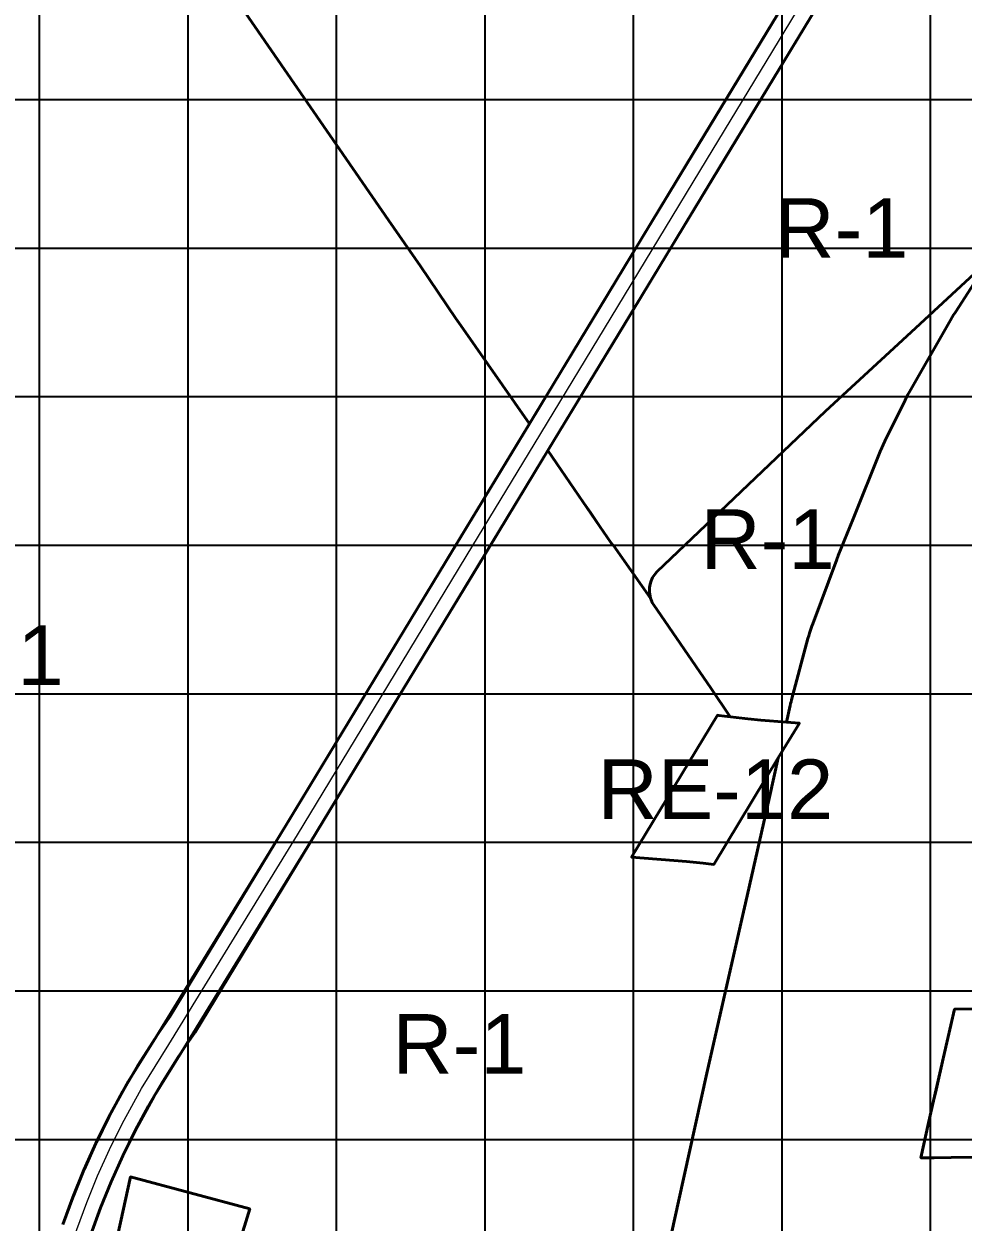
# Model space of a CAD drawing. Header units: millimetres. Extents: x 464536 to 476893, y 870501 to 881610.
# Drawn here: x 466289 to 466922, y 877744 to 878551 of the extents above; entities that cross this region are included whole.
import ezdxf
from ezdxf.enums import TextEntityAlignment as Align

# ---------------------------------------------------------------- set-up
doc = ezdxf.new("R2010")
doc.units = ezdxf.units.MM
for name, color, linetype, lineweight in [('Administration', 16, 'Continuous', 35), ('Center_1', 7, 'Continuous', 5), ('Land Use Code', 7, 'Continuous', 35), ('Mixed use', 30, 'Continuous', 35), ('Proposed Road Net work', 7, 'Continuous', 35), ('Recreational _ Environmental', 84, 'Continuous', 35), ('Residence', 50, 'Continuous', 35), ('Services', 170, 'Continuous', 35)]:
    doc.layers.add(name, color=color, linetype=linetype, lineweight=lineweight)
doc.layers.add('Grid1', color=7, linetype='Continuous')
doc.styles.add('Arial', font='arial.ttf')

msp = doc.modelspace()

# ---------------------------------------------------------------- linework, layer by layer
at = {"layer": 'Administration'}
msp.add_lwpolyline([(466947.84, 877788.1), (466913.84, 877787.73), (466893.43, 877787.5), (466898.65, 877811.16), (466901.98, 877825.89), (466916, 877887.76), (466936.56, 877887.99), (466970.48, 877888.36), (467066.93, 877889.43), (467076.49, 877889.53), (467079.01, 877889.56), (467090.75, 877889.69), (467068.03, 877789.43)], close=True, dxfattribs=at)
at = {"layer": 'Center_1'}
msp.add_lwpolyline([(466325.07, 877739.36), (466331.72, 877757.55), (466339.02, 877775.48), (466346.95, 877793.14), (466355.5, 877810.51), (466368.54, 877834.18), (466387.03, 877863.89), (466473.7, 878005.08), (466529.99, 878097.9), (466587.32, 878192.43), (466637.51, 878275.19), (466684.8, 878353.16), (466749.14, 878459.25), (466907.31, 878720.04), (466921.52, 878743.47)], dxfattribs=at)
msp.add_polyline3d([(466298.16, 877618.51, 0), (466299.03, 877625.84, 0), (466299.09, 877626.37, 0), (466301.74, 877645.55, 0), (466305.06, 877664.62, 0), (466309.06, 877683.56, 0), (466313.73, 877702.35, 0), (466319.07, 877720.96, 0), (466325.07, 877739.36, 0), (466331.72, 877757.55, 0), (466339.02, 877775.48, 0), (466346.95, 877793.14, 0), (466355.5, 877810.51, 0), (466368.54, 877834.18, 0), (466387.03, 877863.89, 0), (466473.7, 878005.08, 0), (466529.99, 878097.9, 0), (466587.32, 878192.43, 0), (466637.51, 878275.19, 0), (466684.8, 878353.16, 0), (466749.14, 878459.25, 0), (466907.31, 878720.04, 0), (466921.52, 878743.47, 0)], dxfattribs=at)
at = {"layer": 'Grid1'}
for p, q in [((466300, 870600), (466300, 881600)), ((466400, 870600), (466400, 881600)), ((466500, 870600), (466500, 881600)), ((466600, 870600), (466600, 881600)), ((466700, 870600), (466700, 881600)), ((466800, 870600), (466800, 881600)), ((466900, 870600), (466900, 881600)), ((464700, 878500), (472600, 878500)), ((464700, 878400), (472600, 878400)), ((464700, 878300), (472600, 878300)), ((464700, 878200), (472600, 878200)), ((464700, 878100), (472600, 878100)), ((464700, 878000), (472600, 878000)), ((464700, 877900), (472600, 877900)), ((464700, 877800), (472600, 877800))]:
    msp.add_line(p, q, dxfattribs=at)
at = {"layer": 'Mixed use'}
msp.add_polyline3d([(466698.36, 877613.18, 0), (466730.3, 877758.15, 0), (466749.33, 877844.53, 0), (466773.94, 877953.16, 0), (466775.29, 877959.1, 0), (466791.43, 878030.34, 0), (466797.42, 878056.75, 0), (466811.69, 878080.27, 0), (466802.9, 878080.94, 0), (466805.4, 878091.99, 0), (466805.73, 878093.4, 0), (466806.03, 878094.61, 0), (466806.36, 878095.88, 0), (466817.38, 878137.11, 0), (466817.92, 878139.03, 0), (466818.41, 878140.69, 0), (466819.53, 878144.17, 0), (466820, 878145.52, 0), (466820.57, 878147.09, 0), (466836.79, 878190.43, 0), (466837.11, 878191.26, 0), (466837.42, 878192.04, 0), (466837.77, 878192.94, 0), (466847.77, 878217.68, 0), (466866.06, 878262.95, 0), (466867.13, 878265.45, 0), (466868.08, 878267.59, 0), (466869.24, 878270.06, 0), (466882.77, 878297.64, 0), (466883.84, 878299.72, 0), (466884.69, 878301.32, 0), (466885.73, 878303.18, 0), (466913.36, 878351.54, 0), (466914.47, 878353.43, 0), (466915.45, 878355.03, 0), (466916.19, 878356.21, 0), (466916.62, 878356.87, 0), (466929.28, 878376.33, 0)], dxfattribs=at)
msp.add_polyline3d([(466898.65, 877811.16, 0), (466893.43, 877787.5, 0), (466902.42, 877787.6, 0), (466913.84, 877787.73, 0), (466937.03, 877787.99, 0), (466947.84, 877788.1, 0), (466967.07, 877788.32, 0), (467068.03, 877789.43, 0), (467090.75, 877889.69, 0), (467079.01, 877889.56, 0), (467076.49, 877889.53, 0), (467066.93, 877889.43, 0), (466970.48, 877888.36, 0), (466936.56, 877887.99, 0), (466916, 877887.76, 0), (466908.47, 877854.54, 0), (466903.68, 877833.37, 0), (466901.98, 877825.89, 0)], close=True, dxfattribs=at)
at = {"layer": 'Proposed Road Net work'}
for points in [[(466315.64, 877742.68, 0), (466322.4, 877761.15, 0), (466329.82, 877779.41, 0), (466337.9, 877797.4, 0), (466346.64, 877815.13, 0), (466359.9, 877839.22, 0), (466378.52, 877869.14, 0), (466465.16, 878010.29, 0), (466521.44, 878103.09, 0), (466578.77, 878197.62, 0), (466628.96, 878280.38, 0), (466676.25, 878358.34, 0), (466740.59, 878464.44, 0), (466898.76, 878725.23, 0), (466901.08, 878729.06, 0), (466800.69, 878874.59, 0), (466738.15, 878965.53, 0), (466729.71, 878959.53, 0), (466338.77, 878681.93, 0), (466337.93, 878681.38, 0), (466319.95, 878670.35, 0), (466302.57, 878658.86, 0), (466285.58, 878646.79, 0)], [(466315.64, 877742.68, 0), (466322.4, 877761.15, 0), (466329.82, 877779.41, 0), (466337.9, 877797.4, 0), (466346.64, 877815.13, 0), (466359.9, 877839.22, 0), (466378.52, 877869.14, 0), (466465.16, 878010.29, 0), (466521.44, 878103.09, 0), (466578.77, 878197.62, 0), (466628.96, 878280.38, 0), (466676.25, 878358.34, 0), (466740.59, 878464.44, 0), (466898.76, 878725.23, 0), (466901.08, 878729.06, 0), (466800.69, 878874.59, 0), (466738.15, 878965.53, 0), (466729.71, 878959.53, 0), (466338.77, 878681.93, 0), (466337.93, 878681.38, 0), (466319.95, 878670.35, 0), (466302.57, 878658.86, 0), (466285.58, 878646.79, 0)], [(466913.53, 878711.02, 0), (466757.69, 878454.07, 0), (466693.35, 878347.97, 0), (466646.06, 878270, 0), (466595.87, 878187.25, 0), (466538.54, 878092.72, 0), (466482.23, 877999.87, 0), (466395.53, 877858.63, 0), (466377.17, 877829.12, 0), (466364.37, 877805.88, 0), (466356, 877788.88, 0), (466348.21, 877771.54, 0), (466341.05, 877753.94, 0), (466334.52, 877736.1, 0)], [(466913.53, 878711.02, 0), (466757.69, 878454.07, 0), (466693.35, 878347.97, 0), (466646.06, 878270, 0), (466595.87, 878187.25, 0), (466538.54, 878092.72, 0), (466482.23, 877999.87, 0), (466395.53, 877858.63, 0), (466377.17, 877829.12, 0), (466364.37, 877805.88, 0), (466356, 877788.88, 0), (466348.21, 877771.54, 0), (466341.05, 877753.94, 0), (466334.52, 877736.1, 0)]]:
    msp.add_polyline3d(points, dxfattribs=at)
at = {"layer": 'Recreational _ Environmental'}
msp.add_polyline3d([(466797.42, 878056.75, 0), (466753.99, 877985.14, 0), (466746.77, 877985.94, 0), (466735.52, 877987.08, 0), (466698.46, 877990, 0), (466756.36, 878085.48, 0), (466757.35, 878085.38, 0), (466776.91, 878083.21, 0), (466785.61, 878082.25, 0), (466802.9, 878080.94, 0), (466811.69, 878080.27, 0)], close=True, dxfattribs=at)
at = {"layer": 'Residence'}
for points in [[(466941.72, 878394.07), (466886.84, 878343.44), (466829.09, 878290.16), (466715.67, 878181.96, 0.27712), (466711.35, 878164.35), (466686.49, 878199.72, -0.049929), (466684.71, 878201.78), (466677.33, 878212.54), (466642.23, 878263.68), (466737.05, 878420.03), (466822.62, 878561.12)], [(466929.28, 878376.33), (466916.62, 878356.87), (466916.19, 878356.21), (466915.45, 878355.03), (466914.47, 878353.43), (466913.36, 878351.54), (466885.73, 878303.18), (466884.69, 878301.32), (466883.84, 878299.72), (466882.77, 878297.64), (466869.24, 878270.06), (466868.08, 878267.59), (466867.13, 878265.45), (466866.06, 878262.95), (466847.77, 878217.68), (466837.77, 878192.94), (466837.42, 878192.04), (466837.11, 878191.26), (466836.79, 878190.43), (466820.57, 878147.09), (466820, 878145.52), (466819.53, 878144.17), (466818.41, 878140.69), (466817.92, 878139.03), (466817.38, 878137.11), (466806.36, 878095.88), (466806.03, 878094.61), (466805.73, 878093.4), (466805.4, 878091.99), (466802.9, 878080.94), (466785.61, 878082.25), (466776.91, 878083.21), (466765.09, 878084.52), (466752.17, 878103.47), (466713.38, 878160, -0.068522), (466711.35, 878164.35, -0.27712), (466715.67, 878181.96), (466829.09, 878290.16), (466886.84, 878343.44), (466941.72, 878394.07)]]:
    msp.add_lwpolyline(points, format="xyb", dxfattribs=at)
for points in [[(466872.66, 878682.2, 0), (466697.92, 878394.07, 0), (466659.26, 878330.32, 0), (466629.77, 878281.7, 0), (466583.56, 878347.81, 0), (466580.31, 878352.61, 0), (466556.37, 878387.85, 0), (466534.99, 878418.84, 0), (466431.94, 878568.23, 0)], [(466431.94, 878568.23, 0), (466534.99, 878418.84, 0), (466556.37, 878387.85, 0), (466580.31, 878352.61, 0), (466583.56, 878347.81, 0), (466629.77, 878281.7, 0), (466538.25, 878130.81, 0), (466387.7, 877882.57, 0), (466387.58, 877882.4, 0), (466387.48, 877882.25, 0), (466376.54, 877866.27, 0), (466376.35, 877865.98, 0), (466365.99, 877849.62, 0), (466365.8, 877849.32, 0), (466356.02, 877832.58, 0), (466355.86, 877832.29, 0), (466346.69, 877815.24, 0), (466346.53, 877814.92, 0), (466337.98, 877797.56, 0), (466337.82, 877797.23, 0), (466329.9, 877779.57, 0), (466329.75, 877779.25, 0), (466322.46, 877761.31, 0), (466322.33, 877760.98, 0), (466315.68, 877742.79, 0)], [(466334.52, 877736.1, 0), (466341.05, 877753.94, 0), (466348.21, 877771.54, 0), (466356, 877788.88, 0), (466364.39, 877805.93, 0), (466373.39, 877822.66, 0), (466382.98, 877839.07, 0), (466393.15, 877855.12, 0), (466403.79, 877870.67, 0), (466403.93, 877870.88, 0), (466404.21, 877871.27, 0), (466404.61, 877871.89, 0), (466513.07, 878050.72, 0), (466553.47, 878117.34, 0), (466642.23, 878263.68, 0), (466666.52, 878228.28, 0), (466670.91, 878221.89, 0), (466677.33, 878212.54, 0), (466684.71, 878201.78, 0), (466685.55, 878200.71, 0), (466686.49, 878199.72, 0), (466699.73, 878180.88, 0), (466711.35, 878164.35, 0), (466712.22, 878162.11, 0), (466713.38, 878160, 0), (466752.17, 878103.47, 0), (466765.09, 878084.52, 0), (466757.35, 878085.38, 0), (466756.36, 878085.48, 0), (466698.46, 877990, 0), (466735.52, 877987.08, 0), (466746.77, 877985.94, 0), (466753.99, 877985.14, 0), (466797.42, 878056.75, 0), (466791.43, 878030.34, 0), (466775.29, 877959.1, 0), (466773.94, 877953.16, 0), (466749.33, 877844.53, 0), (466730.3, 877758.15, 0), (466698.36, 877613.18, 0)]]:
    msp.add_polyline3d(points, dxfattribs=at)
msp.add_polyline3d([(466334.16, 877651.81, 0), (466408.09, 877644.79, 0), (466441.55, 877753.27, 0), (466361.14, 877774.86, 0)], close=True, dxfattribs=at)
at = {"layer": 'Services'}
msp.add_lwpolyline([(466441.55, 877753.27), (466408.09, 877644.79), (466334.16, 877651.81), (466361.14, 877774.86)], close=True, dxfattribs=at)

# ---------------------------------------------------------------- texts
at = {"layer": 'Land Use Code', "color": 7, "true_color": 0xffffff, "style": 'Arial'}
for s, p in [('R-1', (466839.95, 878381.42)), ('R-1', (466790.19, 878172.04)), ('R-1', (466271.06, 878093.84)), ('RE-12', (466755.11, 878003.66)), ('R-1', (466582.72, 877832.24))]:
    msp.add_text(s, height=40.076, dxfattribs=at).set_placement(p, align=Align.BOTTOM_CENTER)

doc.saveas('drawing.dxf')
